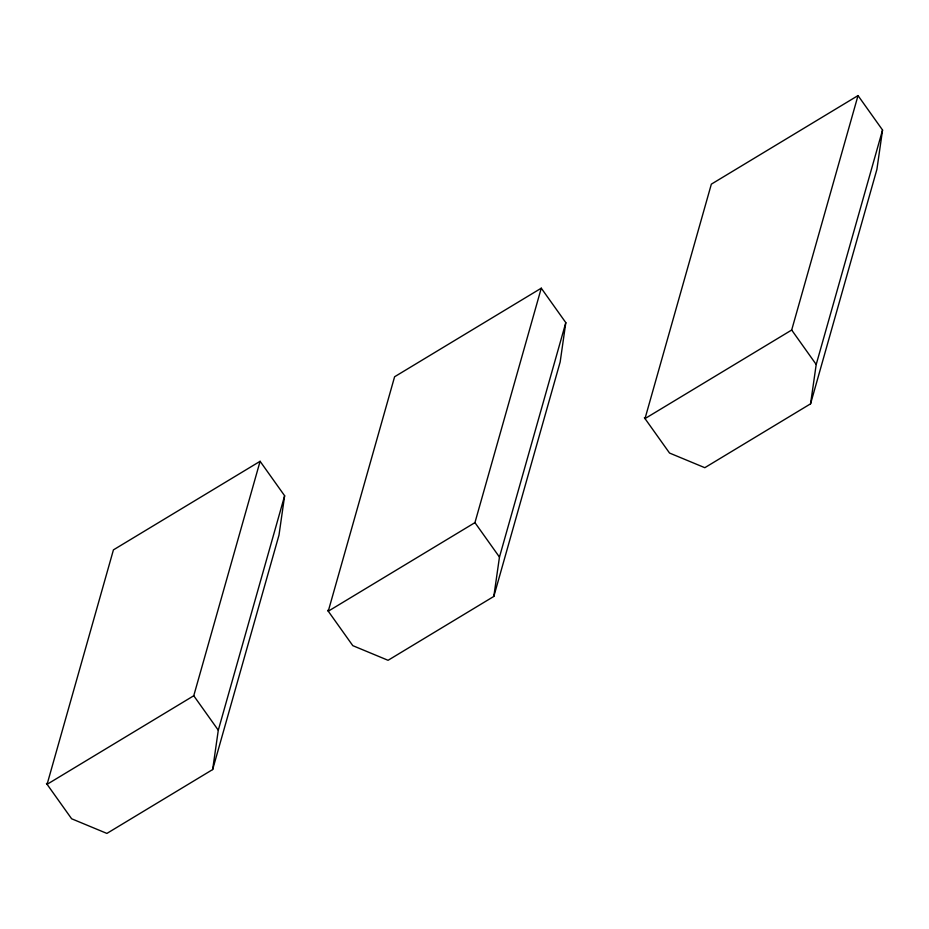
<?xml version="1.0" encoding="UTF-8"?>
<svg xmlns="http://www.w3.org/2000/svg" width="929" height="929" viewBox="0 0 929 929"><rect width="100%" height="100%" fill="white"/><g stroke="black" fill="none" stroke-linecap="round" stroke-linejoin="round"><path stroke-width="1.39" d="M46.45 783.426L71.626 818.774L106.893 833.418L212.648 769.56L218.292 730.206L284.634 495.761L260.097 461.307L113.431 549.875L47.089 784.32L193.755 695.751L260.097 461.307M284.634 495.761L278.99 535.116L212.648 769.56M327.623 610.295L352.799 645.655L388.067 660.298L493.822 596.43L499.465 557.086L565.807 322.642L541.27 288.187L394.604 376.756L328.262 611.201L474.94 522.632L541.27 288.187M565.807 322.642L560.164 361.985L493.822 596.43M644.366 417.702L669.542 453.05L704.809 467.693L810.564 403.825L816.208 364.482L882.55 130.037L858.024 95.582L711.347 184.151L645.005 418.596L791.682 330.027L858.024 95.582M882.55 130.037L876.906 169.38L810.564 403.825M791.682 330.027L816.208 364.482M474.94 522.632L499.465 557.086M193.755 695.751L218.292 730.206"/></g></svg>
